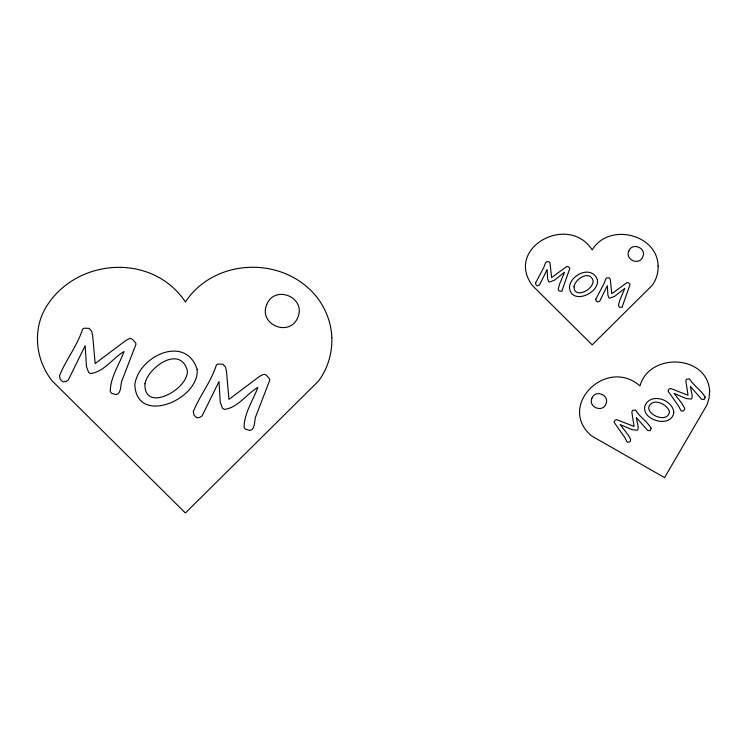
<?xml version="1.0" encoding="UTF-8"?>
<svg xmlns="http://www.w3.org/2000/svg" width="747" height="747" viewBox="0 0 747 747"><rect width="100%" height="100%" fill="white"/><g stroke="black" fill="none" stroke-linecap="round" stroke-linejoin="round"><path stroke-width="1.12" d="M669.461 411.7C668.285 422.615 649.33 416.733 648.62 407.741C651.552 396.928 667.183 403.688 669.461 411.7M331.845 337.765C332.303 353.172 327.774 368.794 318.427 381.119L185.396 512.993L52.365 381.119C35.959 360.838 32.27 330.996 45.455 308.119C75.036 257.892 152.248 252.056 185.396 301.984C212.886 260.236 276.231 255.717 311.135 290.732C323.591 303.123 331.192 320.192 331.845 337.765M658.107 265.988C658.312 272.916 656.277 279.948 652.066 285.494L592.203 344.843L532.34 285.494C504.524 247.92 568.243 212.979 592.203 249.881C608.544 222.401 657.435 233.83 658.107 265.988M59.499 375.76L60.199 379.383L63.093 381.941L65.988 381.549L68.304 380.008L85.158 345.702L86.447 366.441L88.613 372.389L90.49 373.556C104.132 371.969 112.769 358.037 124.03 351.538C119.305 364.517 110.304 377.291 110.276 391.447L111.434 393.239L115.897 394.565L117.802 393.996L119.296 392.315L120.454 389.29L121.5 381.782L135.945 344.348L135.702 342.994L132.564 339.399L130.734 338.494L128.895 338.839L125.785 340.501L95.14 363.537L92.675 335.478L91.657 331.192L89.126 328.353L84.234 328.204L82.562 329.166C77.305 345.833 65.951 359.662 59.499 375.76M193.324 411.616L194.015 415.239L196.919 417.797L199.813 417.414L202.129 415.864L218.983 381.558L220.262 402.297L222.429 408.245L224.315 409.412C237.957 407.825 246.594 393.893 257.846 387.394C253.121 400.373 244.129 413.147 244.101 427.303L245.259 429.095L249.713 430.421L251.627 429.852L253.112 428.171L254.269 425.146L255.315 417.648L269.76 380.204L269.518 378.85L266.38 375.255L264.55 374.35L262.711 374.695L259.601 376.357L228.965 399.393L226.49 371.334L225.473 367.048L222.951 364.209L218.059 364.06L216.387 365.031C211.13 381.689 199.776 395.518 193.324 411.616M535.552 283.085L535.86 284.71L537.168 285.868L539.511 284.999L547.103 269.555L547.672 278.892L548.653 281.563L549.493 282.095L554.479 280.153L564.592 272.188L559.587 284.065L558.261 288.996L558.924 290.947L561.791 291.293L569.84 268.341L568.43 266.726L566.777 266.464L551.594 277.585L550.016 263.028L548.886 261.749L546.683 261.683L545.515 262.869L543.937 267.155L535.552 283.085M595.77 299.22L596.078 300.845L597.385 302.003L599.729 301.134L607.32 285.69L607.89 295.028L608.87 297.698L609.72 298.23L614.697 296.288L624.809 288.323L619.814 300.201L618.479 305.131L619.142 307.082L622.008 307.428L630.057 284.476L628.647 282.861L626.994 282.609L611.812 293.72L610.243 279.163L609.104 277.884L606.9 277.819L605.733 279.005L604.164 283.29L595.77 299.22M709.65 391.157L709.071 398.132L707.036 404.79L664.569 477.604L591.381 435.781C556.608 405.901 606.387 356.59 639.992 385.882C649.61 351.79 707.708 354.834 709.65 391.157M197.124 369.345C199.888 399.393 136.654 426.248 134.843 384.836C138.13 356.263 185.704 333.853 197.124 369.345M597.479 280.2C598.898 294.309 570.428 305.112 569.457 287.165C570.549 274 592.595 264.727 597.479 280.2M673.757 412.232C672.179 428.545 641.57 420.916 644.848 406.172C650.086 392.072 672.664 399.328 673.757 412.232M651.188 428.311L650.142 430.692L647.649 430.459L636.323 417.508L638.19 426.668L637.938 429.506L637.256 430.235L631.943 429.646L620.113 424.576L628.012 434.754L630.571 439.171L630.44 441.234L629.684 441.916L627.76 442.299L626.92 441.748L624.735 437.425L614.043 422.214L614.986 420.29L616.518 419.618L634.063 426.425L631.813 411.961L632.578 410.43L635.529 410.019C639.656 416.985 647.21 421.392 651.188 428.311M705.187 397.133L704.132 399.514L701.638 399.281L690.321 386.339L692.18 395.499L691.927 398.338L691.246 399.066L685.933 398.478L674.102 393.398L682.002 403.585L684.56 408.002L684.728 409.141L683.673 410.747L681.75 411.13L680.909 410.57L678.724 406.256L668.033 391.045L668.976 389.122L670.507 388.449L688.052 395.247L685.802 380.783L686.577 379.252L689.518 378.85C693.646 385.816 701.2 390.223 705.187 397.133M144.955 383.743C143.732 413.735 188.739 389.327 187.338 370.661C180.382 344.843 148.354 366.814 144.955 383.743M574.004 286.68C573.957 299.342 593.688 289.911 593.081 280.788C589.981 269.732 575.321 278.631 574.004 286.68M266.726 304.552C258.163 324.646 289.659 337.691 297.81 317.428C306.373 297.334 274.877 284.29 266.726 304.552M628.806 251.039C624.744 259.881 639.413 265.96 642.793 256.837C646.855 247.995 632.186 241.916 628.806 251.039M591.941 398.188C587.88 407.031 602.549 413.11 605.929 403.978C609.991 395.135 595.322 389.066 591.941 398.188"/></g></svg>
